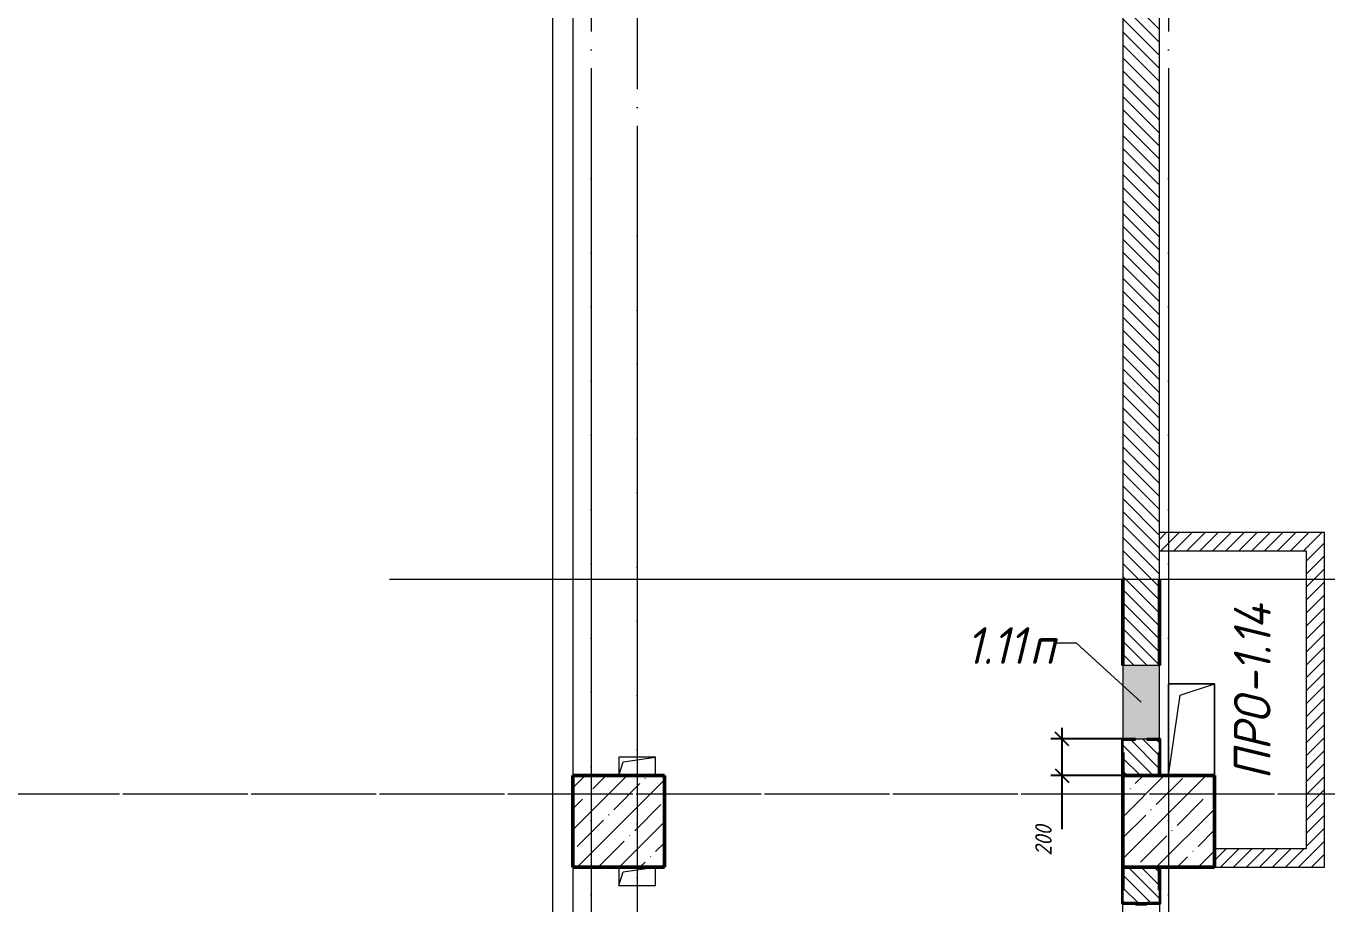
# Model space of a CAD drawing. Header units: millimetres. Extents: x -12989 to 629078, y -109036 to 555275.
# Drawn here: x 584530 to 591627, y 311623 to 316409 of the extents above; entities that cross this region are included whole.
import ezdxf

# ---------------------------------------------------------------- set-up
doc = ezdxf.new("R2010")
doc.units = ezdxf.units.MM
doc.linetypes.add('50_200_ШТРИХ_1Т_ш5_п1_п1_', pattern=[700, 500, -100, 0, -100])
for name, color, linetype, lineweight in [('A-____-____-DIMS', 7, 'Continuous', 9), ('A-DETL-GENF-OTLN', 7, 'Continuous', 9), ('A-FLOR-____-OTLN', 7, 'Continuous', 9), ('A-GENM-____-IDEN', 7, 'Continuous', 9), ('A-GENM-____-MCUT', 7, 'Continuous', 25), ('A-GENM-____-OTLN', 7, 'Continuous', 9), ('A-GENM-____-OTLN-1', 7, 'Continuous', 25), ('A-GLAZ-____-IDEN', 7, 'Continuous', 9), ('A-GLAZ-____-OTLN', 7, 'Continuous', 9), ('A-WALL-____-MCUT', 7, 'Continuous', 13), ('A-WALL-____-MCUT-2', 7, 'Continuous', 50), ('A-WALL-____-OTLN', 7, 'Continuous', 9), ('A-WALL-____-PATT-1', 7, 'Continuous', 9), ('A-WALL-FNSH-MCUT-1', 7, 'Continuous', 9), ('I-WALL-____-OTLN', 7, 'Continuous', 9), ('S-COLS-____-MCUT', 7, 'Continuous', 50), ('S-COLS-____-OTLN', 7, 'Continuous', 9), ('S-GRID-____-OTLN-1', 7, '50_200_ШТРИХ_1Т_ш5_п1_п1_', 9)]:
    doc.layers.add(name, color=color, linetype=linetype, lineweight=lineweight)
doc.styles.add('ISOCPEUR_I_11', font='isocpeui.ttf', dxfattribs={"width": 0.9, "height": 200})
doc.styles.add('ISOCPEUR_I_7', font='isocpeui.ttf', dxfattribs={"width": 0.9, "height": 90})
doc.dimstyles.new('ISO-1_8_0_9К_СРЕДНИЙ_Кладочные_1', dxfattribs={"dimscale": 304.8, "dimtxt": 89.638306, "dimasz": 0.246063, "dimexe": 0.19685, "dimexo": 0, "dimgap": 0, "dimtad": 1, "dimdec": 3, "dimrnd": 0.001, "dimdsep": 46, "dimtxsty": 'ISOCPEUR_I_7', "dimblk1": 'OBLIQUE', "dimblk2": 'OBLIQUE', "dimsah": 1, "dimcen": 0.09, "dimdle": 0.19685, "dimazin": 0, "dimtfac": 1, "dimtdec": 4, "dimtix": 1, "dimtmove": 0, "dimatfit": 3, "dimfxl": 1, "dimtvp": 1, "dimtolj": 1, "dimtzin": 0, "dimarcsym": 2})
pattern_1 = [(315, (-46181.04, 74750), (114.04925, 114.04925), []), (315, (-46181.04, 74635.95), (114.04925, 114.04925), [201.613, -40.323, 3.353, -36.97])]
pattern_2 = [(45, (-77750, -46181.04), (-114.04925, 114.04925), []), (45, (-77635.95, -46181.04), (-114.04925, 114.04925), [201.613, -40.323, 3.353, -36.97])]
pattern_3 = [(45, (513013.31, 265891.49), (-35.35534, 35.35534), [])]
pattern_4 = [(135, (513013.31, 265891.49), (-35.35534, -35.35534), [])]

# ---------------------------------------------------------------- blocks, each defined once
blk = doc.blocks.new('BSC_Колонна _Прямоугольная - 500х500-V128-АР1_План отверстий 1 этажа в осях 1-64_А-ГГ')
at = {"layer": 'S-COLS-____-OTLN'}
h = blk.add_hatch(dxfattribs=at)
h.set_pattern_fill('FP_161', color=256, style=0, pattern_type=2)
h.set_pattern_definition(pattern_1)
h.paths.add_polyline_path([(-250, 250), (-250, -250), (250, -250), (250, 250)], flags=0)
at = {"layer": 'S-COLS-____-MCUT'}
for p, q in [((250, 250), (-250, 250)), ((-250, 250), (-250, -250)), ((250, -250), (250, 250)), ((-250, -250), (250, -250))]:
    blk.add_line(p, q, dxfattribs=at)
blk = doc.blocks.new('BSC_Колонна _Прямоугольная - 500х500-25978818-АР1_План отверстий 1 этажа в осях 1-64_А-ГГ')
at = {"layer": 'S-COLS-____-OTLN'}
h = blk.add_hatch(dxfattribs=at)
h.set_pattern_fill('FP_162', color=256, style=0, pattern_type=2)
h.set_pattern_definition(pattern_2)
h.paths.add_polyline_path([(-250, -250), (250, -250), (250, 250), (-250, 250)], flags=0)
at = {"layer": 'S-COLS-____-MCUT'}
for p, q in [((250, 250), (-250, 250)), ((-250, 250), (-250, -250)), ((250, -250), (250, 250)), ((-250, -250), (250, -250))]:
    blk.add_line(p, q, dxfattribs=at)
blk = doc.blocks.new('AR_Отверстие Ниша - Лючок-32405162-АР1_План отверстий 1 этажа в осях 1-64_А-ГГ')
at = {"layer": 'A-GLAZ-____-OTLN'}
blk.add_hatch(color=256, dxfattribs=at).paths.add_polyline_path([(200, -100), (200, 100), (-200, 100), (-200, -100)], flags=0)
for p, q in [((200, 100), (-200, 100)), ((-200, 100), (-200, -100)), ((200, -31), (200, 31)), ((-200, -100), (200, -100))]:
    blk.add_line(p, q, dxfattribs=at)
blk = doc.blocks.new('Фахверк_СКБ_Уголок - 200_4010-27904266-АР1_План отверстий 1 этажа в осях 1-64_А-ГГ')
at = {"layer": 'A-GENM-____-MCUT'}
for p, q in [((125, 156), (50, 156)), ((50, 156), (50, 150)), ((50, 150), (119, 150)), ((119, 150), (119, 81)), ((125, 81), (125, 156)), ((119, 81), (125, 81)), ((125, 19), (119, 19)), ((119, 19), (119, -50)), ((125, -56), (125, 19)), ((119, -50), (50, -50)), ((50, -50), (50, -56)), ((50, -56), (125, -56))]:
    blk.add_line(p, q, dxfattribs=at)
blk = doc.blocks.new('AR_Отверстие прямоугольное _в плите_ - AR_Отверстие прямоугольное _в плите_-V157-АР1_План отверстий 1 этажа в осях 1-64_А-ГГ')
at = {"layer": 'A-GENM-____-OTLN'}
for p, q in [((125, 250), (-125, 250)), ((-125, 250), (-125, -250)), ((-62.5, 187.5), (125, 250)), ((125, -250), (125, 250)), ((-125, -250), (-62.5, 187.5))]:
    blk.add_line(p, q, dxfattribs=at)
blk = doc.blocks.new('AR_Отверстие прямоугольное _в плите_ - AR_Отверстие прямоугольное _в плите_-V179-АР1_План отверстий 1 этажа в осях 1-64_А-ГГ')
at = {"layer": 'A-GENM-____-OTLN'}
for p, q in [((-100, 50), (-100, -50)), ((-100, -50), (-75, 25)), ((-75, 25), (100, 50)), ((100, -50), (100, 50)), ((-100, -50), (100, -50))]:
    blk.add_line(p, q, dxfattribs=at)
blk = doc.blocks.new('AR_Отверстие прямоугольное _в плите_ - AR_Отверстие прямоугольное _в плите_-V180-АР1_План отверстий 1 этажа в осях 1-64_А-ГГ')
at = {"layer": 'A-GENM-____-OTLN'}
for p, q in [((100, 50), (-100, 50)), ((-100, 50), (-100, -50)), ((-100, -50), (-75, 25)), ((-75, 25), (100, 50)), ((100, -50), (100, 50))]:
    blk.add_line(p, q, dxfattribs=at)
blk = doc.blocks.new('Фахверк_СКБ_Уголок - 200_4010_1-27904896-АР1_План отверстий 1 этажа в осях 1-64_А-ГГ')
at = {"layer": 'A-GENM-____-MCUT'}
for p, q in [((200, 156), (125, 156)), ((125, 156), (125, 81)), ((131, 81), (131, 150)), ((131, 150), (200, 150)), ((200, 150), (200, 156)), ((125, 81), (131, 81)), ((131, 19), (125, 19)), ((125, 19), (125, -56)), ((131, -50), (131, 19)), ((125, -56), (200, -56)), ((200, -50), (131, -50)), ((200, -56), (200, -50))]:
    blk.add_line(p, q, dxfattribs=at)
blk = doc.blocks.new('DET_L_Линия разрыва - М100-27490010-АР1_План отверстий 1 этажа в осях 1-64_А-ГГ')
at = {"layer": 'A-DETL-GENF-OTLN'}
blk.add_line((28800, 0), (14700, 0), dxfattribs=at)
blk = doc.blocks.new('BSC_Колонна _Прямоугольная - 500х500-V135-АР1_План отверстий 1 этажа в осях 1-64_Ю-ЯЯ')
at = {"layer": 'S-COLS-____-OTLN'}
h = blk.add_hatch(dxfattribs=at)
h.set_pattern_fill('FP_146', color=256, style=0, pattern_type=2)
h.set_pattern_definition(pattern_1)
h.paths.add_polyline_path([(-250, 250), (-250, -250), (250, -250), (250, 250)], flags=0)
at = {"layer": 'S-COLS-____-MCUT'}
for p, q in [((250, 250), (-250, 250)), ((-250, 250), (-250, -250)), ((250, -250), (250, 250)), ((-250, -250), (250, -250))]:
    blk.add_line(p, q, dxfattribs=at)
blk = doc.blocks.new('BSC_Колонна _Прямоугольная - 500х500-V136-АР1_План отверстий 1 этажа в осях 1-64_Ю-ЯЯ')
at = {"layer": 'S-COLS-____-OTLN'}
h = blk.add_hatch(dxfattribs=at)
h.set_pattern_fill('FP_147', color=256, style=0, pattern_type=2)
h.set_pattern_definition(pattern_2)
h.paths.add_polyline_path([(-250, -250), (250, -250), (250, 250), (-250, 250)], flags=0)
at = {"layer": 'S-COLS-____-MCUT'}
for p, q in [((250, 250), (-250, 250)), ((-250, 250), (-250, -250)), ((250, -250), (250, 250)), ((-250, -250), (250, -250))]:
    blk.add_line(p, q, dxfattribs=at)
blk = doc.blocks.new('AR_Отверстие Ниша - Лючок-32405162-АР1_План отверстий 1 этажа в осях 1-64_Ю-ЯЯ')
at = {"layer": 'A-GLAZ-____-OTLN'}
blk.add_hatch(color=256, dxfattribs=at).paths.add_polyline_path([(200, -100), (200, 100), (-200, 100), (-200, -100)], flags=0)
for p, q in [((200, 100), (-200, 100)), ((-200, 100), (-200, -100)), ((200, -31), (200, 31)), ((-200, -100), (200, -100))]:
    blk.add_line(p, q, dxfattribs=at)
blk = doc.blocks.new('Фахверк_СКБ_Уголок - 200_4010-27904266-АР1_План отверстий 1 этажа в осях 1-64_Ю-ЯЯ')
at = {"layer": 'A-GENM-____-MCUT'}
for p, q in [((125, 156), (50, 156)), ((50, 156), (50, 150)), ((50, 150), (119, 150)), ((119, 150), (119, 81)), ((125, 81), (125, 156)), ((119, 81), (125, 81)), ((125, 19), (119, 19)), ((119, 19), (119, -50)), ((125, -56), (125, 19)), ((119, -50), (50, -50)), ((50, -50), (50, -56)), ((50, -56), (125, -56))]:
    blk.add_line(p, q, dxfattribs=at)
blk = doc.blocks.new('AR_Отверстие прямоугольное _в плите_ - AR_Отверстие прямоугольное _в плите_-30459229-АР1_План отверстий 1 этажа в осях 1-64_Ю-ЯЯ')
at = {"layer": 'A-GENM-____-OTLN'}
for p, q in [((125, 250), (-125, 250)), ((-125, 250), (-125, -250)), ((-62.5, 187.5), (125, 250)), ((125, -250), (125, 250)), ((-125, -250), (-62.5, 187.5))]:
    blk.add_line(p, q, dxfattribs=at)
blk = doc.blocks.new('AR_Отверстие прямоугольное _в плите_ - AR_Отверстие прямоугольное _в плите_-V204-АР1_План отверстий 1 этажа в осях 1-64_Ю-ЯЯ')
at = {"layer": 'A-GENM-____-OTLN'}
for p, q in [((-100, 50), (-100, -50)), ((-100, -50), (-75, 25)), ((-75, 25), (100, 50)), ((100, -50), (100, 50)), ((-100, -50), (100, -50))]:
    blk.add_line(p, q, dxfattribs=at)
blk = doc.blocks.new('AR_Отверстие прямоугольное _в плите_ - AR_Отверстие прямоугольное _в плите_-V205-АР1_План отверстий 1 этажа в осях 1-64_Ю-ЯЯ')
at = {"layer": 'A-GENM-____-OTLN'}
for p, q in [((100, 50), (-100, 50)), ((-100, 50), (-100, -50)), ((-100, -50), (-75, 25)), ((-75, 25), (100, 50)), ((100, -50), (100, 50))]:
    blk.add_line(p, q, dxfattribs=at)
blk = doc.blocks.new('Фахверк_СКБ_Уголок - 200_4010_1-27904896-АР1_План отверстий 1 этажа в осях 1-64_Ю-ЯЯ')
at = {"layer": 'A-GENM-____-MCUT'}
for p, q in [((200, 156), (125, 156)), ((125, 156), (125, 81)), ((131, 81), (131, 150)), ((131, 150), (200, 150)), ((200, 150), (200, 156)), ((125, 81), (131, 81)), ((131, 19), (125, 19)), ((125, 19), (125, -56)), ((131, -50), (131, 19)), ((125, -56), (200, -56)), ((200, -50), (131, -50)), ((200, -56), (200, -50))]:
    blk.add_line(p, q, dxfattribs=at)
blk = doc.blocks.new('_Oblique')
at = {"color": 0, "linetype": 'ByBlock', "lineweight": -2}
blk.add_line((-0.5, -0.5), (0.5, 0.5), dxfattribs=at)
blk = doc.blocks.new('*D5575')
at = {"layer": 'A-____-____-DIMS', "color": 0, "lineweight": -2, "transparency": 16777216}
for p, q in [((590181.2, 312582.5), (590181.2, 312322.5)), ((590560.3, 312522.5), (590121.2, 312522.5)), ((590513.3, 312322.5), (590121.2, 312322.5)), ((590181.2, 312322.5), (590181.2, 312029.8))]:
    blk.add_line(p, q, dxfattribs=at)
at = {"layer": 'Defpoints', "color": 0, "transparency": 16777216}
for p in [(590560.3, 312522.5), (590181.2, 312322.5), (590513.3, 312322.5)]:
    blk.add_point(p, dxfattribs=at)
at = {"layer": 'A-____-____-DIMS', "color": 0, "lineweight": -2, "transparency": 16777216, "xscale": 75, "yscale": 75, "zscale": 75}
for p, rotation in [((590181.2, 312522.5), 90), ((590181.2, 312322.5), 270)]:
    blk.add_blockref('_Oblique', p, dxfattribs=dict(at, rotation=rotation))
at = {"layer": 'A-____-____-DIMS', "color": 0, "transparency": 16777216, "insert": (590035.1, 311885), "char_height": 90, "width": 409.578, "attachment_point": 1, "rotation": 90, "line_spacing_factor": 1.149209, "style": 'ISOCPEUR_I_7'}
blk.add_mtext('\\A1;200', dxfattribs=at)

msp = doc.modelspace()

# ---------------------------------------------------------------- hatches: boundary and pattern name
at = {"layer": 'A-WALL-____-PATT-1'}
h = msp.add_hatch(dxfattribs=at)
h.set_pattern_fill('FP_6', color=256, style=0, pattern_type=2)
h.set_pattern_definition(pattern_4)
h.paths.add_polyline_path([(590513.3109, 312322.5335), (590713.3109, 312322.5335), (590713.3109, 312516.5335), (590644.3109, 312516.5335), (590644.3109, 312522.5335), (590582.3109, 312522.5335), (590582.3109, 312516.5335), (590513.3109, 312516.5335), (590513.3109, 312447.5335)], flags=0)
h.paths.add_polyline_path([(590513.3109, 312922.5335), (590713.3109, 312922.5335), (590713.3109, 317072.5335), (590513.3109, 317072.5335), (590513.3109, 313428.4388)], flags=0)
h.paths.add_polyline_path([(590644.3109, 317472.5335), (590644.3109, 317478.5335), (590713.3109, 317478.5335), (590713.3109, 317572.5335), (590513.3109, 317572.5335), (590513.3109, 317478.5335), (590582.3109, 317478.5335), (590582.3109, 317472.5335)], flags=0)
h = msp.add_hatch(dxfattribs=at)
h.set_pattern_fill('FP_5', color=256, style=0, pattern_type=2)
h.set_pattern_definition(pattern_3)
h.paths.add_polyline_path([(591513.3109, 313547.5335), (591613.3109, 313547.5335), (591613.3109, 313647.5335), (590713.3109, 313647.5335), (590713.3109, 313547.5335), (590767.9315, 313547.5335)], flags=0)
h = msp.add_hatch(dxfattribs=at)
h.set_pattern_fill('FP_5', color=256, style=0, pattern_type=2)
h.set_pattern_definition(pattern_3)
h.paths.add_polyline_path([(591613.3109, 311822.5335), (591613.3109, 313547.5335), (591513.3109, 313547.5335), (591513.3109, 311822.5335)], flags=0)
h = msp.add_hatch(dxfattribs=at)
h.set_pattern_fill('FP_6', color=256, style=0, pattern_type=2)
h.set_pattern_definition(pattern_4)
h.paths.add_polyline_path([(590519.3109, 312322.5335), (590713.3109, 312322.5335), (590713.3109, 312516.5335), (590644.3109, 312516.5335), (590644.3109, 312522.5335), (590582.3109, 312522.5335), (590582.3109, 312516.5335), (590513.3109, 312516.5335), (590513.3109, 312322.5335)], flags=0)
h.paths.add_polyline_path([(590513.3109, 312922.5335), (590713.3109, 312922.5335), (590713.3109, 313392.6721), (590513.3109, 313392.6721)], flags=0)
h = msp.add_hatch(dxfattribs=at)
h.set_pattern_fill('FP_5', color=256, style=0, pattern_type=2)
h.set_pattern_definition(pattern_3)
h.paths.add_polyline_path([(591613.3109, 311822.5335), (591613.3109, 313392.6721), (591513.3109, 313392.6721), (591513.3109, 311822.5335)], flags=0)
h = msp.add_hatch(dxfattribs=at)
h.set_pattern_fill('FP_5', color=256, style=0, pattern_type=2)
h.set_pattern_definition(pattern_3)
h.paths.add_polyline_path([(591513.3109, 311822.5335), (591513.3109, 311922.5335), (591013.3109, 311922.5335), (591013.3109, 311822.5335)], flags=0)
h = msp.add_hatch(dxfattribs=at)
h.set_pattern_fill('FP_5', color=256, style=0, pattern_type=2)
h.set_pattern_definition(pattern_3)
h.paths.add_polyline_path([(591513.3109, 311822.5335), (591513.3109, 311922.5335), (591013.3109, 311922.5335), (591013.3109, 311822.5335)], flags=0)
h = msp.add_hatch(dxfattribs=at)
h.set_pattern_fill('FP_6', color=256, style=0, pattern_type=2)
h.set_pattern_definition(pattern_4)
h.paths.add_polyline_path([(590644.3109, 311622.5335), (590644.3109, 311628.5335), (590713.3109, 311628.5335), (590713.3109, 311822.5335), (590513.3109, 311822.5335), (590513.3109, 311628.5335), (590582.3109, 311628.5335), (590582.3109, 311622.5335)], flags=0)
h = msp.add_hatch(dxfattribs=at)
h.set_pattern_fill('FP_6', color=256, style=0, pattern_type=2)
h.set_pattern_definition(pattern_4)
h.paths.add_polyline_path([(590644.3109, 311622.5335), (590644.3109, 311628.5335), (590713.3109, 311628.5335), (590713.3109, 311822.5335), (590513.3109, 311822.5335), (590513.3109, 311628.5335), (590582.3109, 311628.5335), (590582.3109, 311622.5335)], flags=0)

# ---------------------------------------------------------------- linework, layer by layer
at = {"layer": 'A-FLOR-____-OTLN'}
for p, q in [((590763.3109, 312822.5335), (591013.3109, 312822.5335)), ((590763.3109, 312322.5335), (590763.3109, 312822.5335)), ((590763.3109, 312822.5335), (591013.3109, 312822.5335)), ((590763.3109, 312322.5335), (590763.3109, 312822.5335)), ((591013.3109, 312822.5335), (591013.3109, 312322.5335)), ((591013.3109, 312822.5335), (591013.3109, 312322.5335))]:
    msp.add_line(p, q, dxfattribs=at)
at = {"layer": 'A-GLAZ-____-IDEN'}
for p, q in [((590259.8942, 313043.7711), (590147.3746, 313043.7711)), ((590613.3109, 312722.5335), (590259.8942, 313043.7711))]:
    msp.add_line(p, q, dxfattribs=at)
at = {"layer": 'A-WALL-____-MCUT'}
for p, q in [((590513.3109, 317072.5335), (590513.3109, 312922.5335)), ((590713.3109, 312922.5335), (590713.3109, 317072.5335)), ((590513.3109, 312447.5335), (590513.3109, 312322.5335)), ((590713.3109, 312322.5335), (590713.3109, 312447.5335)), ((590513.3109, 311822.5335), (590513.3109, 311697.5335)), ((590713.3109, 311697.5335), (590713.3109, 311822.5335)), ((590582.3109, 311622.5335), (590644.3109, 311622.5335))]:
    msp.add_line(p, q, dxfattribs=at)
at = {"layer": 'A-WALL-____-MCUT-2'}
for p, q in [((590513.3109, 313392.6721), (590513.3109, 312922.5335)), ((590713.3109, 312922.5335), (590713.3109, 313392.6721)), ((590513.3109, 312447.5335), (590513.3109, 312322.5335)), ((590713.3109, 312322.5335), (590713.3109, 312447.5335)), ((590513.3109, 311822.5335), (590513.3109, 311697.5335)), ((590713.3109, 311697.5335), (590713.3109, 311822.5335)), ((590582.3109, 311622.5335), (590644.3109, 311622.5335))]:
    msp.add_line(p, q, dxfattribs=at)
at = {"layer": 'A-WALL-____-OTLN'}
for p, q in [((587403.3109, 308932.5335), (587403.3109, 320822.5335)), ((587513.3109, 317572.5335), (587513.3109, 312322.5335)), ((587403.3109, 308932.5335), (587403.3109, 313392.6721)), ((587513.3109, 313392.6721), (587513.3109, 312322.5335)), ((587513.3109, 311822.5335), (587513.3109, 309372.5335)), ((587513.3109, 311822.5335), (587513.3109, 309372.5335))]:
    msp.add_line(p, q, dxfattribs=at)
at = {"layer": 'A-WALL-FNSH-MCUT-1'}
for p, q in [((591613.3109, 313647.5335), (590713.3109, 313647.5335)), ((591613.3109, 311822.5335), (591613.3109, 313647.5335)), ((590713.3109, 313547.5335), (591513.3109, 313547.5335)), ((591513.3109, 313547.5335), (591513.3109, 311922.5335)), ((591513.3109, 313392.6721), (591513.3109, 311922.5335)), ((591613.3109, 311822.5335), (591613.3109, 313392.6721)), ((591513.3109, 311922.5335), (591013.3109, 311922.5335)), ((591513.3109, 311922.5335), (591013.3109, 311922.5335)), ((591013.3109, 311822.5335), (591613.3109, 311822.5335)), ((591013.3109, 311822.5335), (591613.3109, 311822.5335))]:
    msp.add_line(p, q, dxfattribs=at)
at = {"layer": 'I-WALL-____-OTLN'}
for p, q in [((590513.3109, 309372.5335), (590513.3109, 311622.5335)), ((590513.3109, 309372.5335), (590513.3109, 311622.5335)), ((590713.3109, 311622.5335), (590713.3109, 309372.5335)), ((590713.3109, 311622.5335), (590713.3109, 309372.5335))]:
    msp.add_line(p, q, dxfattribs=at)
at = {"layer": 'S-GRID-____-OTLN-1'}
for p, q in [((587613.3109, 356784.3429), (587613.3109, 305473.1205)), ((590763.3109, 356784.3429), (590763.3109, 305473.1205)), ((587863.3109, 356471.469), (587863.3109, 305722.4701)), ((587613.3109, 315772.4512), (587613.3109, 277222.5335)), ((590763.3109, 315772.4512), (590763.3109, 274461.3912)), ((587863.3109, 315459.5772), (587863.3109, 277222.5335)), ((580340.0813, 312222.5335), (603332.0982, 312222.5335)), ((582257.9486, 312222.5335), (603332.0982, 312222.5335))]:
    msp.add_line(p, q, dxfattribs=at)

# ---------------------------------------------------------------- block references
at = {"layer": 'A-DETL-GENF-OTLN', "rotation": 180}
msp.add_blockref('DET_L_Линия разрыва - М100-27490010-АР1_План отверстий 1 этажа в осях 1-64_А-ГГ', (615313.3109, 313392.6721), dxfattribs=at)
at = {"layer": 'A-GENM-____-OTLN'}
for name, p in [('AR_Отверстие прямоугольное _в плите_ - AR_Отверстие прямоугольное _в плите_-V157-АР1_План отверстий 1 этажа в осях 1-64_А-ГГ', (590888.3109, 312572.5335)), ('AR_Отверстие прямоугольное _в плите_ - AR_Отверстие прямоугольное _в плите_-30459229-АР1_План отверстий 1 этажа в осях 1-64_Ю-ЯЯ', (590888.3109, 312572.5335)), ('AR_Отверстие прямоугольное _в плите_ - AR_Отверстие прямоугольное _в плите_-V180-АР1_План отверстий 1 этажа в осях 1-64_А-ГГ', (587863.3109, 312372.5335)), ('AR_Отверстие прямоугольное _в плите_ - AR_Отверстие прямоугольное _в плите_-V205-АР1_План отверстий 1 этажа в осях 1-64_Ю-ЯЯ', (587863.3109, 312372.5335)), ('AR_Отверстие прямоугольное _в плите_ - AR_Отверстие прямоугольное _в плите_-V179-АР1_План отверстий 1 этажа в осях 1-64_А-ГГ', (587863.3109, 311772.5335)), ('AR_Отверстие прямоугольное _в плите_ - AR_Отверстие прямоугольное _в плите_-V204-АР1_План отверстий 1 этажа в осях 1-64_Ю-ЯЯ', (587863.3109, 311772.5335))]:
    msp.add_blockref(name, p, dxfattribs=at)
at = {"layer": 'A-GENM-____-OTLN-1', "rotation": 89.99999999999993}
for name, p in [('Фахверк_СКБ_Уголок - 200_4010-27904266-АР1_План отверстий 1 этажа в осях 1-64_А-ГГ', (590663.3109, 312397.5335)), ('Фахверк_СКБ_Уголок - 200_4010-27904266-АР1_План отверстий 1 этажа в осях 1-64_Ю-ЯЯ', (590663.3109, 312397.5335)), ('Фахверк_СКБ_Уголок - 200_4010_1-27904896-АР1_План отверстий 1 этажа в осях 1-64_А-ГГ', (590663.3109, 311497.5335)), ('Фахверк_СКБ_Уголок - 200_4010_1-27904896-АР1_План отверстий 1 этажа в осях 1-64_Ю-ЯЯ', (590663.3109, 311497.5335))]:
    msp.add_blockref(name, p, dxfattribs=at)
at = {"layer": 'A-GLAZ-____-OTLN', "rotation": 269.9999999999999}
for name in ['AR_Отверстие Ниша - Лючок-32405162-АР1_План отверстий 1 этажа в осях 1-64_А-ГГ', 'AR_Отверстие Ниша - Лючок-32405162-АР1_План отверстий 1 этажа в осях 1-64_Ю-ЯЯ']:
    msp.add_blockref(name, (590613.3109, 312722.5335), dxfattribs=at)
at = {"layer": 'S-COLS-____-OTLN', "rotation": 89.9999999999999}
for name in ['BSC_Колонна _Прямоугольная - 500х500-V128-АР1_План отверстий 1 этажа в осях 1-64_А-ГГ', 'BSC_Колонна _Прямоугольная - 500х500-V135-АР1_План отверстий 1 этажа в осях 1-64_Ю-ЯЯ']:
    msp.add_blockref(name, (587763.3109, 312072.5335), dxfattribs=at)
at = {"layer": 'S-COLS-____-OTLN'}
for name in ['BSC_Колонна _Прямоугольная - 500х500-25978818-АР1_План отверстий 1 этажа в осях 1-64_А-ГГ', 'BSC_Колонна _Прямоугольная - 500х500-V136-АР1_План отверстий 1 этажа в осях 1-64_Ю-ЯЯ']:
    msp.add_blockref(name, (590763.3109, 312072.5335), dxfattribs=at)

# ---------------------------------------------------------------- texts
at = {"layer": 'A-GENM-____-IDEN', "char_height": 200, "attachment_point": 1, "rotation": 90, "style": 'ISOCPEUR_I_11'}
for s, insert, width in [('-1.14', (591119.6816, 312764.9078), 649.366875), ('ПРО', (591119.6816, 312300.564), 562.784625)]:
    msp.add_mtext(s, dxfattribs=dict(at, insert=insert, width=width))
at = {"layer": 'A-GLAZ-____-IDEN', "char_height": 200, "attachment_point": 1, "style": 'ISOCPEUR_I_11'}
for s, insert, width in [('1.11', (589659.019, 313131.3857), 418.480875), ('\\fISOCPEUR|b0|i1|c204|p34|;\\W.9;п', (590004.3003, 313131.3857), 158.734125)]:
    msp.add_mtext(s, dxfattribs=dict(at, insert=insert, width=width))

# ---------------------------------------------------------------- dimensions: what is measured, and where the dimension line sits
at = {"layer": 'A-____-____-DIMS'}
dim = msp.add_linear_dim(base=(590181.1783, 312322.5335), p1=(590560.2629, 312522.5335), p2=(590513.3109, 312322.5335), angle=90, dimstyle='ISO-1_8_0_9К_СРЕДНИЙ_Кладочные_1', override={"dimpost": '<>', "dimfxl": 205.437315}, dxfattribs=at)
dim.commit()
dim.dimension.update_dxf_attribs({"geometry": '*D5575', "text_midpoint": (590095.1465, 312029.7852), "dimtype": 160, "text_rotation": 90})

doc.saveas('drawing.dxf')
